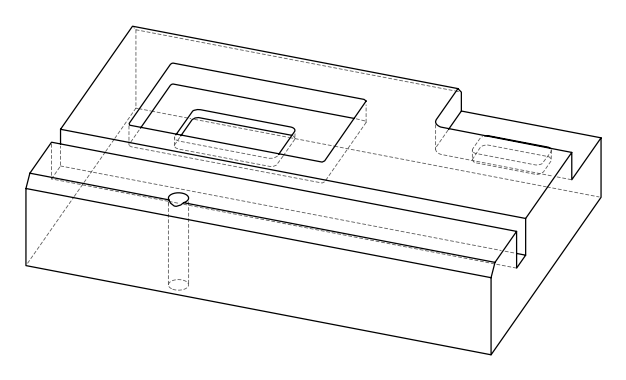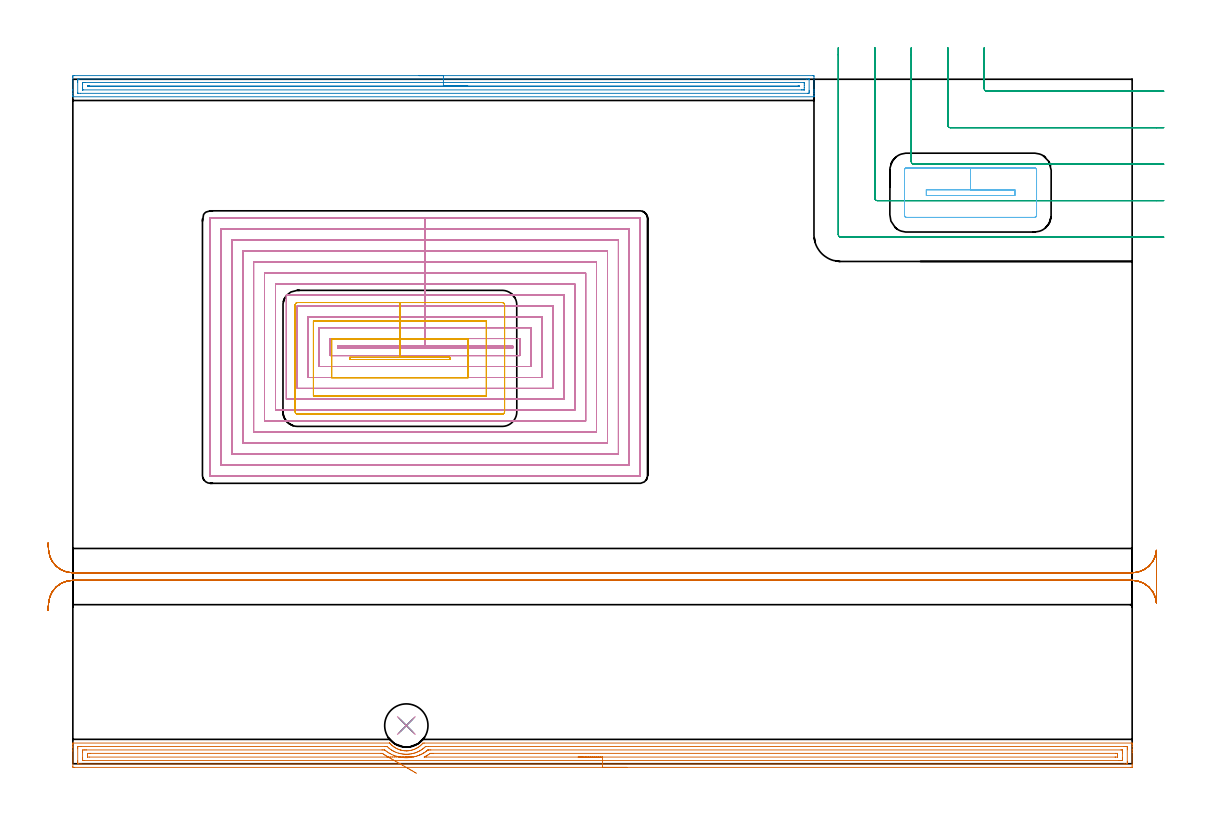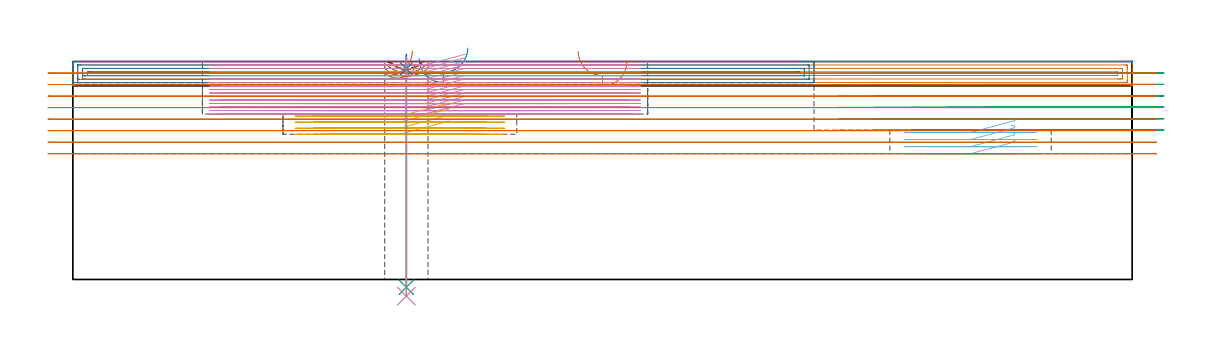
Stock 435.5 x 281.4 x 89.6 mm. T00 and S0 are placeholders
(PLAN: 10 operations, 8 tool changes, 198.3 min)
(1 AREA_MILL | FG_CHAMFER_SURFACE | UGT0205_001 | 14.21 min | 21774 mm3)
(2 AREA_MILL_1 | FG_CHAMFER_SURFACE_1 | UGT0205_001 | 9.91 min | 11730 mm3)
(3 MILL_CORNER_NOTCH_RECTANGULAR | CORNER_NOTCH_RECTANGULAR | UGT0201_094 | Follow Part, ap 5, ae 75% | 9.93 min | 275365 mm3)
(4 MILL_RECTANGULAR_POCKET | POCKET_RECTANGULAR_STRAIGHT | UGT0201_014 | Follow Part, ap 1.5, ae 75% | 139.57 min | 442581 mm3)
(5 MILL_RECTANGULAR_POCKET_1 | POCKET_RECTANGULAR_STRAIGHT_1 | NXT0201_013 | Follow Part, ap 2.5, ae 75% | 6.1 min | 44337 mm3)
(6 MILL_RECTANGULAR_POCKET_2 | POCKET_RECTANGULAR_STRAIGHT_2 | NXT0201_011 | Follow Part, ap 3, ae 75% | 2.26 min | 20433 mm3)
(7 MILL_RECTANGULAR_SLOT | SLOT_RECTANGULAR | UGT0201_094 | Follow Part, ap 5, ae 75% | 15.46 min | 381303 mm3)
(8 SPOT_DRILL | STEP1HOLE | NXT0321_9005460120000 | 0.05 min | 158 mm3)
(9 DRILL_THROUGH_HOLE_INTO_CENTER | STEP1HOLE | NXT0301_065 | 0.38 min | 6089 mm3)
(10 DRILL_TO_ENLARGE_THROUGH_HOLE | STEP1HOLE | UGT0301_248 | 0.4 min | 15931 mm3)
(TOOL UGT0205_001 | Chamfer Mill 20 x 3 x 45 deg. | D20 FL50 Z2)
(TOOL UGT0201_094 | End mill 20 mm | D20 FL38 Z4)
(TOOL UGT0201_014 | End mill 6 mm | D6 FL24 Z4)
(TOOL NXT0201_013 | ENDMILL 10mm | D10 FL30 Z4)
(TOOL NXT0201_011 | ENDMILL 12mm [2P460-1200-NA 1630] | D12 FL38 Z6)
(TOOL NXT0321_9005460120000 | NC Spot Drill, 142deg, 12mm, Carbide, Uncoated | D12 PA142 FL30 Z2)
(TOOL NXT0301_065 | Carbide Drill 9.4mm [860.1-0940-075A1-MM 2214] | D9.4 PA140 FL98 Z2)
(TOOL UGT0301_248 | Twist Drill 17.8 mm | D17.8 PA118 FL130 Z2)
(OP 1 AREA_MILL)
G17 G21 G94 G90
T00 M6
G54
G17 G0 G90 X227.75 Y-1.5 S1061 M3
G43 Z99.6 H0
Z89.6
G94 G1 X227.712 Z88.728 F250.
X227.598 Z87.863
X227.409 Z87.012
X227.147 Z86.18
X226.813 Z85.374
X226.41 Z84.6
X225.942 Z83.864
X225.41 Z83.172
X224.821 Z82.529
X224.178 Z81.94
X223.486 Z81.408
X222.75 Z80.94
X221.976 Z80.537
X221.17 Z80.203
X220.338 Z79.941
X219.486 Z79.752
X218.622 Z79.638
X217.75 Z79.6
X0.621
X0.282 Y-1.497 Z79.602
X0.01 Y-1.492 Z79.606
X0. Y-1.216 Z79.881
Y5.278 Z86.372
Y6.71 Z87.806
Y7.056 Z88.151
Y7.747 Z88.847
Y8.068 Z89.167
X0.007 Y8.458 Z89.55
X0.01 Y8.505 Z89.595
X0.17 Y8.5 Z89.6
X130.186
X130.221 Y8.502 Z89.598
X130.257 Y8.496 Z89.59
X130.314 Y8.445 Z89.543
X130.653 Y8.079 Z89.178
X131.089 Y7.64 Z88.74
X131.115 Y7.616 Z88.716
X131.555 Y7.252 Z88.35
X132.008 Y6.906 Z88.005
X132.165 Y6.798 Z87.897
X132.208 Y6.768 Z87.866
X132.551 Y6.557 Z87.654
X132.901 Y6.359 Z87.456
X133.364 Y6.131 Z87.231
X133.758 Y5.959 Z87.055
X133.794 Y5.942 Z87.039
X133.936 Y5.884 Z86.983
X134.204 Y5.795 Z86.888
X134.31 Y5.757 Z86.853
X134.635 Y5.656 Z86.756
X134.687 Y5.64 Z86.74
X135.098 Y5.54 Z86.632
X135.133 Y5.531 Z86.624
X135.275 Y5.5 Z86.598
X135.58 Y5.437 Z86.537
X136.026 Y5.371 Z86.471
X136.438 Y5.331 Z86.43
X136.474 Y5.328 Z86.426
X136.92 Y5.304 Z86.402
X137.173 Y5.305
X137.311 Y5.304 Z86.403
X137.327 Y5.305 Z86.404
X137.647 Y5.327 Z86.422
X137.814 Y5.337 Z86.433
X137.835 Y5.339 Z86.435
X138.225 Y5.383 Z86.475
X138.26 Y5.386 Z86.479
X138.523 Y5.426 Z86.524
X138.707 Y5.456 Z86.553
X139.119 Y5.543 Z86.638
X139.153 Y5.55 Z86.646
X139.612 Y5.671 Z86.77
X140.012 Y5.799 Z86.893
X140.046 Y5.809 Z86.904
X140.262 Y5.884 Z86.983
X140.459 Y5.972 Z87.068
X140.899 Y6.162 Z87.262
X140.939 Y6.18 Z87.279
X141.353 Y6.395 Z87.49
X141.389 Y6.413 Z87.509
X141.833 Y6.668 Z87.765
X141.992 Y6.769 Z87.865
X142.364 Y7.032 Z88.129
X142.726 Y7.309 Z88.407
X143.115 Y7.651 Z88.75
X143.619 Y8.146 Z89.245
X143.836 Y8.389 Z89.489
X143.841 Y8.394 Z89.494
X143.948 Y8.509 Z89.588
X144.474 Y8.5 Z89.6
X435.326
X435.49 Y8.497 Z89.588
X435.493 Y8.458 Z89.55
X435.5 Y8.068 Z89.167
Y7.747 Z88.847
Y7.056 Z88.151
Y5.821 Z86.918
Y5.278 Z86.372
Y4.66 Z85.756
Y-0.327 Z80.77
X435.496 Y-0.944 Z80.153
X435.492 Y-1.492 Z79.606
X435.432 Y-1.494 Z79.603
X434.879 Y-1.5 Z79.6
X217.75
Y-0.086 Z81.014
X3.332
X2.437 Y-0.084 Z81.016
X2.408 Y-0.083 Z81.017
X2.01 Y-0.056 Z81.044
X2.003 Y0.347 Z81.447
X2.001 Y0.833 Z81.933
X2. Y1.239 Z82.339
X2.001 Y6.167 Z87.267
X2.002 Y6.57 Z87.67
X2.01 Y7.056 Z88.156
X2.38 Y7.083 Z88.183
X2.408 Y7.084 Z88.184
X3.271 Y7.086 Z88.186
X128.367 Y7.085 Z88.185
X128.396 Y7.084 Z88.184
X129.212 Y7.056 Z88.156
X129.29 Y6.989 Z88.089
X129.927 Y6.422 Z87.522
X130.224 Y6.187 Z87.287
X130.251 Y6.167 Z87.267
X130.731 Y5.821 Z86.921
X131.077 Y5.594 Z86.694
X131.199 Y5.521 Z86.621
X131.624 Y5.278 Z86.378
X131.97 Y5.1 Z86.2
X132.323 Y4.927 Z86.027
X132.864 Y4.696 Z85.796
X132.993 Y4.645 Z85.745
X133.765 Y4.381 Z85.481
X134.282 Y4.248 Z85.348
X134.651 Y4.161 Z85.261
X134.938 Y4.103 Z85.203
X135.545 Y4.004 Z85.104
X135.981 Y3.955 Z85.055
X136.438 Y3.918 Z85.018
X136.934 Y3.896 Z84.996
X137.332
X137.802 Y3.921 Z85.021
X138.225 Y3.956 Z85.056
X138.618 Y3.998 Z85.098
X139.119 Y4.077 Z85.177
X139.381 Y4.128 Z85.228
X140.012 Y4.271 Z85.371
X140.107 Y4.294 Z85.394
X140.451 Y4.389 Z85.489
X140.844 Y4.512 Z85.612
X140.906 Y4.533 Z85.633
X141.22 Y4.65 Z85.75
X141.442 Y4.744 Z85.844
X141.799 Y4.899 Z85.999
X142.061 Y5.017 Z86.117
X142.58 Y5.278 Z86.378
X142.669 Y5.325 Z86.425
X142.693 Y5.339 Z86.439
X143.211 Y5.651 Z86.751
X143.586 Y5.902 Z87.002
X143.742 Y6.012 Z87.112
X143.949 Y6.167 Z87.267
X144.246 Y6.4 Z87.5
X144.48 Y6.6 Z87.7
X144.721 Y6.816 Z87.916
X144.986 Y7.056 Z88.156
X145.346 Y7.083 Z88.183
X145.374 Y7.084 Z88.184
X146.237 Y7.086 Z88.186
X432.168
X433.063 Y7.084 Z88.184
X433.092 Y7.083 Z88.183
X433.49 Y7.056 Z88.156
X433.497 Y6.653 Z87.753
X433.499 Y6.167 Z87.267
X433.5 Y5.761 Z86.861
X433.499 Y0.833 Z81.933
X433.498 Y0.43 Z81.53
X433.49 Y-0.056 Z81.044
X433.12 Y-0.083 Z81.017
X433.092 Y-0.084 Z81.016
X432.229 Y-0.086 Z81.014
X217.75
Y1.328 Z82.428
X4.59 Y1.329 Z82.429
X4.195 Y1.331 Z82.431
X4.063 Y1.333 Z82.433
X4.024 Y1.335 Z82.435
X4.01 Y1.4 Z82.5
X4.006 Y1.529 Z82.629
X4.002 Y1.722 Z82.822
X4. Y1.916 Z83.016
Y2.611 Z83.711
Y4.583 Z85.683
X4.001 Y5.278 Z86.378
X4.003 Y5.469 Z86.569
X4.01 Y5.658 Z86.758
X4.195 Y5.664 Z86.764
X4.695 Y5.669 Z86.769
X5.088 Y5.671 Z86.771
X5.586
X127.107
X127.503 Y5.67 Z86.77
X128.005 Y5.667 Z86.767
X128.194 Y5.664 Z86.764
X128.396 Y5.51 Z86.61
X128.701 Y5.278 Z86.378
X129.29 Y4.839 Z85.939
X129.998 Y4.389 Z85.489
X130.183 Y4.278 Z85.378
X130.442 Y4.132 Z85.232
X131.077 Y3.821 Z84.921
X131.787 Y3.5 Z84.6
X131.97 Y3.424 Z84.524
X132.095 Y3.376 Z84.476
X132.864 Y3.125 Z84.225
X133.394 Y2.973 Z84.073
X133.758 Y2.881 Z83.981
X134.116 Y2.799 Z83.899
X134.551 Y2.71 Z83.81
X134.651 Y2.693 Z83.793
X135.155 Y2.611 Z83.711
X135.545 Y2.566 Z83.666
X135.595 Y2.561 Z83.661
X136.438 Y2.499 Z83.599
X136.558 Y2.492 Z83.592
X136.954 Y2.481 Z83.581
X137.332 Y2.482 Z83.582
X137.459 Y2.485 Z83.585
X138.225 Y2.529 Z83.629
X138.302 Y2.535 Z83.635
X139.053 Y2.611 Z83.711
X139.11 Y2.62 Z83.72
X139.119 Y2.621 Z83.721
X139.867 Y2.756 Z83.856
X140.012 Y2.786 Z83.886
X140.596 Y2.92 Z84.02
X140.906 Y3.001 Z84.101
X141.296 Y3.112 Z84.212
X141.799 Y3.272 Z84.372
X141.968 Y3.333 Z84.433
X142.406 Y3.5 Z84.6
X142.607 Y3.585 Z84.685
X142.693 Y3.623 Z84.723
X143.22 Y3.865 Z84.965
X143.586 Y4.051 Z85.151
X143.809 Y4.168 Z85.268
X144.203 Y4.389 Z85.489
X144.377 Y4.491 Z85.591
X144.48 Y4.555 Z85.655
X144.914 Y4.846 Z85.946
X145.374 Y5.17 Z86.27
X145.436 Y5.216 Z86.316
X145.515 Y5.278 Z86.378
X145.933 Y5.61 Z86.71
X145.987 Y5.652 Z86.752
X146.023 Y5.665 Z86.765
X146.07 Y5.666 Z86.766
X146.267 Y5.669 Z86.769
X146.765 Y5.671 Z86.771
X147.161
X430.91
X431.305 Y5.669 Z86.769
X431.436 Y5.667 Z86.767
X431.476 Y5.665 Z86.765
X431.49 Y5.6 Z86.7
X431.494 Y5.471 Z86.571
X431.498 Y5.278 Z86.378
X431.5 Y5.084 Z86.184
Y4.389 Z85.489
Y2.417 Z83.517
X431.499 Y1.722 Z82.822
X431.497 Y1.531 Z82.631
X431.49 Y1.342 Z82.442
X431.305 Y1.335 Z82.435
X430.805 Y1.331 Z82.431
X430.412 Y1.329 Z82.429
X429.914 Y1.328 Z82.428
X217.75
Y2.743 Z83.843
X145.241
X144.521 Y2.748 Z83.848
X144.48 Y2.75 Z83.85
Y2.752 Z83.852
Y2.754 Z83.854
X144.967 Y3.015 Z84.115
X145.221 Y3.153 Z84.253
X145.374 Y3.238 Z84.338
X145.539 Y3.336 Z84.436
X145.81 Y3.5 Z84.6
X146.087 Y3.679 Z84.779
X146.267 Y3.8 Z84.9
X146.615 Y4.043 Z85.143
X146.818 Y4.185 Z85.285
X146.889 Y4.232 Z85.332
X146.926 Y4.25 Z85.35
X146.971 Y4.252 Z85.352
X147.161 Y4.256 Z85.356
X147.293 Y4.257 Z85.357
X148.054
X428.758
X429.415 Y4.252 Z85.352
X429.488 Y4.25 Z85.35
X429.492 Y4.153 Z85.253
X429.496 Y3.942 Z85.042
X429.5 Y3.518 Z84.618
Y3.5 Z84.6
X429.495 Y3.065 Z84.165
X429.49 Y2.847 Z83.947
X429.485 Y2.749 Z83.849
X429.381 Y2.747 Z83.847
X428.625 Y2.743 Z83.843
X428.492
X217.75
X216.878 Z83.881
X216.014 Z83.995
X215.162 Z84.183
X214.33 Z84.446
X213.524 Z84.78
X212.75 Z85.182
X212.014 Z85.651
X211.322 Z86.182
X210.679 Z86.772
X210.09 Z87.415
X209.558 Z88.107
X209.09 Z88.843
X208.687 Z89.616
X208.353 Z90.422
X208.091 Z91.254
X207.902 Z92.106
X207.788 Z92.971
X207.75 Z93.843
G0 Z99.6
X139.537 Y2.886
Z93.987
G1 X139.511 Z93.115
X139.41 Y2.884 Z92.249
X139.233 Y2.882 Z91.394
X138.982 Y2.878 Z90.559
X138.659 Y2.874 Z89.748
X138.267 Y2.869 Z88.969
X137.809 Y2.862 Z88.227
X137.287 Y2.855 Z87.527
X136.707 Y2.847 Z86.876
X136.072 Y2.838 Z86.278
X135.387 Y2.829 Z85.737
X134.658 Y2.819 Z85.258
X133.89 Y2.808 Z84.845
X133.089 Y2.797 Z84.5
X132.261 Y2.785 Z84.226
X131.412 Y2.774 Z84.026
X130.549 Y2.762 Z83.9
X129.678 Y2.75 Z83.85
X129.29 Y2.744 Z83.844
X129.157 Y2.743 Z83.843
X6.743
X6.085 Y2.748 Z83.848
X6.012 Y2.75 Z83.85
X6.008 Y2.847 Z83.947
X6.003 Y3.058 Z84.158
X6. Y3.482 Z84.582
Y3.5 Z84.6
X6.004 Y3.935 Z85.035
X6.01 Y4.153 Z85.253
X6.015 Y4.25 Z85.35
X6.119 Y4.253 Z85.353
X6.875 Y4.257 Z85.357
X7.008
X126.609
X126.743 Y4.256 Z85.356
X127.122 Y4.25 Z85.35
X127.311 Y4.24 Z85.34
X127.503 Y4.105 Z85.205
X127.859 Y3.852 Z84.952
X128.391 Y3.5 Z84.6
X128.406 Y3.49 Z84.59
X128.894 Y3.202 Z84.302
X129.29 Y2.973 Z84.073
X129.678 Y2.75 Z83.85
X130.368 Y2.352 Z83.495
X131.083 Y1.941 Z83.21
X131.817 Y1.518 Z82.999
X132.563 Y1.088 Z82.862
X133.318 Y0.654 Z82.801
X134.074 Y0.219 Z82.816
X134.826 Y-0.214 Z82.907
X135.568 Y-0.641 Z83.074
X136.295 Y-1.059 Z83.314
X137. Y-1.466 Z83.626
X137.68 Y-1.857 Z84.008
X138.328 Y-2.23 Z84.458
X138.94 Y-2.582 Z84.97
X139.511 Y-2.911 Z85.542
X140.036 Y-3.213 Z86.17
X140.512 Y-3.487 Z86.848
X140.935 Y-3.731 Z87.571
X141.302 Y-3.942 Z88.334
G0 Z99.6
M5
M2
(OP 2 AREA_MILL_1)
G17 G21 G94 G90
T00 M6
G54
G17 G0 G90 X142.35 Y282.9 S1061 M3
G43 Z99.6 H0
Z90.9
G94 G1 X142.388 Z90.028 F250.
X142.502 Z89.164
X142.691 Z88.312
X142.953 Z87.48
X143.287 Z86.674
X143.69 Z85.9
X144.159 Z85.164
X144.69 Z84.472
X145.279 Z83.829
X145.922 Z83.24
X146.614 Z82.708
X147.35 Z82.24
X148.124 Z81.837
X148.93 Z81.503
X149.762 Z81.241
X150.614 Z81.052
X151.478 Z80.938
X152.35 Z80.9
X304.092 Y282.899 Z80.901
X304.496 Y282.896 Z80.902
X304.69 Y282.892 Z80.905
X304.7 Y282.5 Z81.297
Y277.233 Z86.561
Y276.673 Z87.124
Y276.356 Z87.44
Y275.795 Z88.001
Y275.478 Z88.317
Y274.844 Z88.955
Y274.489 Z89.311
X304.698 Y274.342 Z89.45
X304.69 Y274.202 Z89.588
X304.539 Y274.2 Z89.6
X0.161
X0.01 Y274.202 Z89.588
X0.002 Y274.342 Z89.45
X0. Y274.489 Z89.31
Y274.844 Z88.956
Y275.478 Z88.317
Y276.673 Z87.124
Y277.233 Z86.561
Y282.22 Z81.577
X0.003 Y282.5 Z81.297
X0.01 Y282.892 Z80.905
X0.204 Y282.896 Z80.902
X0.608 Y282.9 Z80.9
X152.35
Y281.486 Z82.314
X301.553
X302.307 Y281.485 Z82.315
X302.448 Y281.484 Z82.316
X302.657 Y281.479 Z82.321
X302.691 Y281.469 Z82.331
X302.695 Y281.443 Z82.357
X302.697 Y281.414 Z82.386
X302.7 Y281.236 Z82.564
Y276.847 Z86.953
X302.697 Y276.356 Z87.444
X302.692 Y275.977 Z87.823
X302.675 Y275.621 Z88.179
X302.307 Y275.616 Z88.184
X302.168 Y275.615 Z88.185
X3.147 Y275.614 Z88.186
X2.393 Y275.615 Z88.185
X2.252 Y275.616 Z88.184
X2.043 Y275.621 Z88.179
X2.009 Y275.631 Z88.169
X2.005 Y275.657 Z88.143
X2.003 Y275.686 Z88.114
X2. Y275.864 Z87.936
Y280.253 Z83.547
X2.003 Y280.744 Z83.056
X2.008 Y281.123 Z82.677
X2.026 Y281.479 Z82.321
X2.393 Y281.484 Z82.316
X2.532 Y281.485 Z82.315
X152.35 Y281.486 Z82.314
Y280.072 Z83.728
X300.522 Y280.071 Z83.729
X300.592
X300.647 Y280.068 Z83.732
X300.681 Y280.065 Z83.735
X300.69 Y280.061 Z83.739
X300.692 Y280.041 Z83.759
X300.698 Y279.867 Z83.933
X300.7 Y279.692 Z84.108
Y278.989 Z84.811
Y277.936 Z85.864
X300.698 Y277.233 Z86.567
X300.695 Y277.063 Z86.737
X300.69 Y277.039 Z86.761
X300.676 Y277.035 Z86.765
X300.626 Y277.032 Z86.768
X300.522 Y277.03 Z86.77
X299.838 Y277.028 Z86.772
X299.629
X4.178 Y277.029 Z86.771
X4.109
X4.053 Y277.032 Z86.768
X4.019 Y277.035 Z86.765
X4.01 Y277.039 Z86.761
X4.008 Y277.059 Z86.741
X4.002 Y277.233 Z86.567
X4. Y277.408 Z86.392
Y278.111 Z85.689
Y279.164 Z84.636
X4.002 Y279.867 Z83.933
X4.005 Y280.037 Z83.763
X4.009 Y280.061 Z83.739
X4.024 Y280.065 Z83.735
X4.074 Y280.068 Z83.732
X4.178 Y280.07 Z83.73
X4.862 Y280.072 Z83.728
X5.071
X152.35
Y278.657 Z85.143
X298.182
X298.4 Y278.656 Z85.144
X298.509 Y278.653 Z85.147
X298.69 Y278.644 Z85.156
X298.692 Y278.55 Z85.25
X298.69 Y278.456 Z85.344
X298.509 Y278.447 Z85.353
X298.399 Y278.444 Z85.356
X298.063 Y278.443 Z85.357
X297.844
X6.518
X6.3 Y278.444 Z85.356
X6.191 Y278.447 Z85.353
X6.01 Y278.456 Z85.344
X6.008 Y278.55 Z85.25
X6.01 Y278.644 Z85.156
X6.191 Y278.653 Z85.147
X6.302 Y278.656 Z85.144
X6.637 Y278.657 Z85.143
X6.856
X152.35
X153.222 Z85.181
X154.087 Z85.295
X154.938 Z85.483
X155.77 Z85.746
X156.576 Z86.08
X157.35 Z86.482
X158.086 Z86.951
X158.778 Z87.482
X159.421 Z88.072
X160.01 Z88.715
X160.542 Z89.407
X161.01 Z90.143
X161.413 Z90.916
X161.747 Z91.722
X162.009 Z92.554
X162.198 Z93.406
X162.312 Z94.271
X162.35 Z95.143
G0 Z99.6
M5
M2
(OP 3 MILL_CORNER_NOTCH_RECTANGULAR)
G17 G21 G94 G90
T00 M6
G54
G17 G0 G90 X374.7 Y294.4 S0 M3
G43 Z99.6 H0
Z84.9
G94 G1 Y291.4 F250.
Y277.494 F500.
G3 X375.694 Y276.5 R1.
G1 X445.5
X448.5 F250.
G0 Z99.6
X359.7 Y294.4
Z84.9
G1 Y291.4
Y262.494 F500.
G3 X360.694 Y261.5 R1.
G1 X445.5
X448.5 F250.
G0 Z99.6
X344.7 Y294.4
Z84.9
G1 Y291.4
Y247.495 F500.
G3 X345.695 Y246.5 R1.
G1 X445.5
X448.5 F250.
G0 Z99.6
X329.7 Y294.4
Z84.9
G1 Y291.4
Y232.495 F500.
G3 X330.695 Y231.5 R1.
G1 X445.5
X448.5 F250.
G0 Z99.6
X314.7 Y294.4
Z84.9
G1 Y291.4
Y217.495 F500.
G3 X315.695 Y216.5 R1.
G1 X445.5
X448.5 F250.
G0 Z99.6
X374.7 Y294.4
Z80.2
G1 Y291.4
Y277.494 F500.
G3 X375.694 Y276.5 R1.
G1 X445.5
X448.5 F250.
G0 Z99.6
X359.7 Y294.4
Z80.2
G1 Y291.4
Y262.494 F500.
G3 X360.694 Y261.5 R1.
G1 X445.5
X448.5 F250.
G0 Z99.6
X344.7 Y294.4
Z80.2
G1 Y291.4
Y247.495 F500.
G3 X345.695 Y246.5 R1.
G1 X445.5
X448.5 F250.
G0 Z99.6
X329.7 Y294.4
Z80.2
G1 Y291.4
Y232.495 F500.
G3 X330.695 Y231.5 R1.
G1 X445.5
X448.5 F250.
G0 Z99.6
X314.7 Y294.4
Z80.2
G1 Y291.4
Y217.495 F500.
G3 X315.695 Y216.5 R1.
G1 X445.5
X448.5 F250.
G0 Z99.6
X374.7 Y294.4
Z75.5
G1 Y291.4
Y277.494 F500.
G3 X375.694 Y276.5 R1.
G1 X445.5
X448.5 F250.
G0 Z99.6
X359.7 Y294.4
Z75.5
G1 Y291.4
Y262.494 F500.
G3 X360.694 Y261.5 R1.
G1 X445.5
X448.5 F250.
G0 Z99.6
X344.7 Y294.4
Z75.5
G1 Y291.4
Y247.495 F500.
G3 X345.695 Y246.5 R1.
G1 X445.5
X448.5 F250.
G0 Z99.6
X329.7 Y294.4
Z75.5
G1 Y291.4
Y232.495 F500.
G3 X330.695 Y231.5 R1.
G1 X445.5
X448.5 F250.
G0 Z99.6
X314.7 Y294.4
Z75.5
G1 Y291.4
Y217.495 F500.
G3 X315.695 Y216.5 R1.
G1 X445.5
X448.5 F250.
G0 Z99.6
X374.7 Y294.4
Z70.8
G1 Y291.4
Y277.494 F500.
G3 X375.694 Y276.5 R1.
G1 X445.5
X448.5 F250.
G0 Z99.6
X359.7 Y294.4
Z70.8
G1 Y291.4
Y262.494 F500.
G3 X360.694 Y261.5 R1.
G1 X445.5
X448.5 F250.
G0 Z99.6
X344.7 Y294.4
Z70.8
G1 Y291.4
Y247.495 F500.
G3 X345.695 Y246.5 R1.
G1 X445.5
X448.5 F250.
G0 Z99.6
X329.7 Y294.4
Z70.8
G1 Y291.4
Y232.495 F500.
G3 X330.695 Y231.5 R1.
G1 X445.5
X448.5 F250.
G0 Z99.6
X314.7 Y294.4
Z70.8
G1 Y291.4
Y217.495 F500.
G3 X315.695 Y216.5 R1.
G1 X445.5
X448.5 F250.
G0 Z99.6
X374.7 Y294.4
Z66.1
G1 Y291.4
Y277.494 F500.
G3 X375.694 Y276.5 R1.
G1 X445.5
X448.5 F250.
G0 Z99.6
X359.7 Y294.4
Z66.1
G1 Y291.4
Y262.494 F500.
G3 X360.694 Y261.5 R1.
G1 X445.5
X448.5 F250.
G0 Z99.6
X344.7 Y294.4
Z66.1
G1 Y291.4
Y247.495 F500.
G3 X345.695 Y246.5 R1.
G1 X445.5
X448.5 F250.
G0 Z99.6
X329.7 Y294.4
Z66.1
G1 Y291.4
Y232.495 F500.
G3 X330.695 Y231.5 R1.
G1 X445.5
X448.5 F250.
G0 Z99.6
X314.7 Y294.4
Z66.1
G1 Y291.4
Y217.495 F500.
G3 X315.695 Y216.5 R1.
G1 X445.5
X448.5 F250.
G0 Z99.6
X374.7 Y294.4
Z61.4
G1 Y291.4
Y277.494 F500.
G3 X375.694 Y276.5 R1.
G1 X445.5
X448.5 F250.
G0 Z99.6
X359.7 Y294.4
Z61.4
G1 Y291.4
Y262.494 F500.
G3 X360.694 Y261.5 R1.
G1 X445.5
X448.5 F250.
G0 Z99.6
X344.7 Y294.4
Z61.4
G1 Y291.4
Y247.495 F500.
G3 X345.695 Y246.5 R1.
G1 X445.5
X448.5 F250.
G0 Z99.6
X329.7 Y294.4
Z61.4
G1 Y291.4
Y232.495 F500.
G3 X330.695 Y231.5 R1.
G1 X445.5
X448.5 F250.
G0 Z99.6
X314.7 Y294.4
Z61.4
G1 Y291.4
Y217.495 F500.
G3 X315.695 Y216.5 R1.
G1 X445.5
X448.5 F250.
G0 Z99.6
M5
M2
(OP 4 MILL_RECTANGULAR_POCKET)
G17 G21 G94 G90
T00 M6
G54
G17 G0 G90 X161.37 Y171.8 S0 M3
G43 Z99.6 H0
Z92.6
G94 G1 X144.8 Z88.16 F250.
X108.8 F500.
Y170.8
X180.8
Y171.8
X144.8
Y174.8
X105.8
Y167.8
X183.8
Y174.8
X144.8
Y179.3
X101.3
Y163.3
X188.3
Y179.3
X144.8
Y183.8
X96.8
Y158.8
X192.8
Y183.8
X144.8
Y188.3
X92.3
Y154.3
X197.3
Y188.3
X144.8
Y192.8
X87.8
Y149.8
X201.8
Y192.8
X144.8
Y197.3
X83.3
Y145.3
X206.3
Y197.3
X144.8
Y201.8
X78.8
Y140.8
X210.8
Y201.8
X144.8
Y206.3
X74.3
Y136.3
X215.3
Y206.3
X144.8
Y210.8
X69.8
Y131.8
X219.8
Y210.8
X144.8
Y215.3
X65.3
Y127.3
X224.3
Y215.3
X144.8
Y219.8
X60.8
Y122.8
X228.8
Y219.8
X144.8
Y224.3
X56.5
G3 X56.3 Y224.1 R0.2
G1 Y118.5
G3 X56.5 Y118.3 R0.2
G1 X233.1
G3 X233.3 Y118.5 R0.2
G1 Y224.1
G3 X233.1 Y224.3 R0.2
G1 X144.8
X143.8
G0 X161.37 Y171.8 Z91.16
G1 X144.8 Z86.72 F250.
X108.8 F500.
Y170.8
X180.8
Y171.8
X144.8
Y174.8
X105.8
Y167.8
X183.8
Y174.8
X144.8
Y179.3
X101.3
Y163.3
X188.3
Y179.3
X144.8
Y183.8
X96.8
Y158.8
X192.8
Y183.8
X144.8
Y188.3
X92.3
Y154.3
X197.3
Y188.3
X144.8
Y192.8
X87.8
Y149.8
X201.8
Y192.8
X144.8
Y197.3
X83.3
Y145.3
X206.3
Y197.3
X144.8
Y201.8
X78.8
Y140.8
X210.8
Y201.8
X144.8
Y206.3
X74.3
Y136.3
X215.3
Y206.3
X144.8
Y210.8
X69.8
Y131.8
X219.8
Y210.8
X144.8
Y215.3
X65.3
Y127.3
X224.3
Y215.3
X144.8
Y219.8
X60.8
Y122.8
X228.8
Y219.8
X144.8
Y224.3
X56.5
G3 X56.3 Y224.1 R0.2
G1 Y118.5
G3 X56.5 Y118.3 R0.2
G1 X233.1
G3 X233.3 Y118.5 R0.2
G1 Y224.1
G3 X233.1 Y224.3 R0.2
G1 X144.8
X143.8
G0 X161.37 Y171.8 Z89.72
G1 X144.8 Z85.28 F250.
X108.8 F500.
Y170.8
X180.8
Y171.8
X144.8
Y174.8
X105.8
Y167.8
X183.8
Y174.8
X144.8
Y179.3
X101.3
Y163.3
X188.3
Y179.3
X144.8
Y183.8
X96.8
Y158.8
X192.8
Y183.8
X144.8
Y188.3
X92.3
Y154.3
X197.3
Y188.3
X144.8
Y192.8
X87.8
Y149.8
X201.8
Y192.8
X144.8
Y197.3
X83.3
Y145.3
X206.3
Y197.3
X144.8
Y201.8
X78.8
Y140.8
X210.8
Y201.8
X144.8
Y206.3
X74.3
Y136.3
X215.3
Y206.3
X144.8
Y210.8
X69.8
Y131.8
X219.8
Y210.8
X144.8
Y215.3
X65.3
Y127.3
X224.3
Y215.3
X144.8
Y219.8
X60.8
Y122.8
X228.8
Y219.8
X144.8
Y224.3
X56.5
G3 X56.3 Y224.1 R0.2
G1 Y118.5
G3 X56.5 Y118.3 R0.2
G1 X233.1
G3 X233.3 Y118.5 R0.2
G1 Y224.1
G3 X233.1 Y224.3 R0.2
G1 X144.8
X143.8
G0 X161.37 Y171.8 Z88.28
G1 X144.8 Z83.84 F250.
X108.8 F500.
Y170.8
X180.8
Y171.8
X144.8
Y174.8
X105.8
Y167.8
X183.8
Y174.8
X144.8
Y179.3
X101.3
Y163.3
X188.3
Y179.3
X144.8
Y183.8
X96.8
Y158.8
X192.8
Y183.8
X144.8
Y188.3
X92.3
Y154.3
X197.3
Y188.3
X144.8
Y192.8
X87.8
Y149.8
X201.8
Y192.8
X144.8
Y197.3
X83.3
Y145.3
X206.3
Y197.3
X144.8
Y201.8
X78.8
Y140.8
X210.8
Y201.8
X144.8
Y206.3
X74.3
Y136.3
X215.3
Y206.3
X144.8
Y210.8
X69.8
Y131.8
X219.8
Y210.8
X144.8
Y215.3
X65.3
Y127.3
X224.3
Y215.3
X144.8
Y219.8
X60.8
Y122.8
X228.8
Y219.8
X144.8
Y224.3
X56.5
G3 X56.3 Y224.1 R0.2
G1 Y118.5
G3 X56.5 Y118.3 R0.2
G1 X233.1
G3 X233.3 Y118.5 R0.2
G1 Y224.1
G3 X233.1 Y224.3 R0.2
G1 X144.8
X143.8
G0 X161.37 Y171.8 Z86.84
G1 X144.8 Z82.4 F250.
X108.8 F500.
Y170.8
X180.8
Y171.8
X144.8
Y174.8
X105.8
Y167.8
X183.8
Y174.8
X144.8
Y179.3
X101.3
Y163.3
X188.3
Y179.3
X144.8
Y183.8
X96.8
Y158.8
X192.8
Y183.8
X144.8
Y188.3
X92.3
Y154.3
X197.3
Y188.3
X144.8
Y192.8
X87.8
Y149.8
X201.8
Y192.8
X144.8
Y197.3
X83.3
Y145.3
X206.3
Y197.3
X144.8
Y201.8
X78.8
Y140.8
X210.8
Y201.8
X144.8
Y206.3
X74.3
Y136.3
X215.3
Y206.3
X144.8
Y210.8
X69.8
Y131.8
X219.8
Y210.8
X144.8
Y215.3
X65.3
Y127.3
X224.3
Y215.3
X144.8
Y219.8
X60.8
Y122.8
X228.8
Y219.8
X144.8
Y224.3
X56.5
G3 X56.3 Y224.1 R0.2
G1 Y118.5
G3 X56.5 Y118.3 R0.2
G1 X233.1
G3 X233.3 Y118.5 R0.2
G1 Y224.1
G3 X233.1 Y224.3 R0.2
G1 X144.8
X143.8
G0 X161.37 Y171.8 Z85.4
G1 X144.8 Z80.96 F250.
X108.8 F500.
Y170.8
X180.8
Y171.8
X144.8
Y174.8
X105.8
Y167.8
X183.8
Y174.8
X144.8
Y179.3
X101.3
Y163.3
X188.3
Y179.3
X144.8
Y183.8
X96.8
Y158.8
X192.8
Y183.8
X144.8
Y188.3
X92.3
Y154.3
X197.3
Y188.3
X144.8
Y192.8
X87.8
Y149.8
X201.8
Y192.8
X144.8
Y197.3
X83.3
Y145.3
X206.3
Y197.3
X144.8
Y201.8
X78.8
Y140.8
X210.8
Y201.8
X144.8
Y206.3
X74.3
Y136.3
X215.3
Y206.3
X144.8
Y210.8
X69.8
Y131.8
X219.8
Y210.8
X144.8
Y215.3
X65.3
Y127.3
X224.3
Y215.3
X144.8
Y219.8
X60.8
Y122.8
X228.8
Y219.8
X144.8
Y224.3
X56.5
G3 X56.3 Y224.1 R0.2
G1 Y118.5
G3 X56.5 Y118.3 R0.2
G1 X233.1
G3 X233.3 Y118.5 R0.2
G1 Y224.1
G3 X233.1 Y224.3 R0.2
G1 X144.8
X143.8
G0 X161.37 Y171.8 Z83.96
G1 X144.8 Z79.52 F250.
X108.8 F500.
Y170.8
X180.8
Y171.8
X144.8
Y174.8
X105.8
Y167.8
X183.8
Y174.8
X144.8
Y179.3
X101.3
Y163.3
X188.3
Y179.3
X144.8
Y183.8
X96.8
Y158.8
X192.8
Y183.8
X144.8
Y188.3
X92.3
Y154.3
X197.3
Y188.3
X144.8
Y192.8
X87.8
Y149.8
X201.8
Y192.8
X144.8
Y197.3
X83.3
Y145.3
X206.3
Y197.3
X144.8
Y201.8
X78.8
Y140.8
X210.8
Y201.8
X144.8
Y206.3
X74.3
Y136.3
X215.3
Y206.3
X144.8
Y210.8
X69.8
Y131.8
X219.8
Y210.8
X144.8
Y215.3
X65.3
Y127.3
X224.3
Y215.3
X144.8
Y219.8
X60.8
Y122.8
X228.8
Y219.8
X144.8
Y224.3
X56.5
G3 X56.3 Y224.1 R0.2
G1 Y118.5
G3 X56.5 Y118.3 R0.2
G1 X233.1
G3 X233.3 Y118.5 R0.2
G1 Y224.1
G3 X233.1 Y224.3 R0.2
G1 X144.8
X143.8
G0 X161.37 Y171.8 Z82.52
G1 X144.8 Z78.08 F250.
X108.8 F500.
Y170.8
X180.8
Y171.8
X144.8
Y174.8
X105.8
Y167.8
X183.8
Y174.8
X144.8
Y179.3
X101.3
Y163.3
X188.3
Y179.3
X144.8
Y183.8
X96.8
Y158.8
X192.8
Y183.8
X144.8
Y188.3
X92.3
Y154.3
X197.3
Y188.3
X144.8
Y192.8
X87.8
Y149.8
X201.8
Y192.8
X144.8
Y197.3
X83.3
Y145.3
X206.3
Y197.3
X144.8
Y201.8
X78.8
Y140.8
X210.8
Y201.8
X144.8
Y206.3
X74.3
Y136.3
X215.3
Y206.3
X144.8
Y210.8
X69.8
Y131.8
X219.8
Y210.8
X144.8
Y215.3
X65.3
Y127.3
X224.3
Y215.3
X144.8
Y219.8
X60.8
Y122.8
X228.8
Y219.8
X144.8
Y224.3
X56.5
G3 X56.3 Y224.1 R0.2
G1 Y118.5
G3 X56.5 Y118.3 R0.2
G1 X233.1
G3 X233.3 Y118.5 R0.2
G1 Y224.1
G3 X233.1 Y224.3 R0.2
G1 X144.8
X143.8
G0 X161.37 Y171.8 Z81.08
G1 X144.8 Z76.64 F250.
X108.8 F500.
Y170.8
X180.8
Y171.8
X144.8
Y174.8
X105.8
Y167.8
X183.8
Y174.8
X144.8
Y179.3
X101.3
Y163.3
X188.3
Y179.3
X144.8
Y183.8
X96.8
Y158.8
X192.8
Y183.8
X144.8
Y188.3
X92.3
Y154.3
X197.3
Y188.3
X144.8
Y192.8
X87.8
Y149.8
X201.8
Y192.8
X144.8
Y197.3
X83.3
Y145.3
X206.3
Y197.3
X144.8
Y201.8
X78.8
Y140.8
X210.8
Y201.8
X144.8
Y206.3
X74.3
Y136.3
X215.3
Y206.3
X144.8
Y210.8
X69.8
Y131.8
X219.8
Y210.8
X144.8
Y215.3
X65.3
Y127.3
X224.3
Y215.3
X144.8
Y219.8
X60.8
Y122.8
X228.8
Y219.8
X144.8
Y224.3
X56.5
G3 X56.3 Y224.1 R0.2
G1 Y118.5
G3 X56.5 Y118.3 R0.2
G1 X233.1
G3 X233.3 Y118.5 R0.2
G1 Y224.1
G3 X233.1 Y224.3 R0.2
G1 X144.8
X143.8
G0 X161.37 Y171.8 Z79.64
G1 X144.8 Z75.2 F250.
X108.8 F500.
Y170.8
X180.8
Y171.8
X144.8
Y174.8
X105.8
Y167.8
X183.8
Y174.8
X144.8
Y179.3
X101.3
Y163.3
X188.3
Y179.3
X144.8
Y183.8
X96.8
Y158.8
X192.8
Y183.8
X144.8
Y188.3
X92.3
Y154.3
X197.3
Y188.3
X144.8
Y192.8
X87.8
Y149.8
X201.8
Y192.8
X144.8
Y197.3
X83.3
Y145.3
X206.3
Y197.3
X144.8
Y201.8
X78.8
Y140.8
X210.8
Y201.8
X144.8
Y206.3
X74.3
Y136.3
X215.3
Y206.3
X144.8
Y210.8
X69.8
Y131.8
X219.8
Y210.8
X144.8
Y215.3
X65.3
Y127.3
X224.3
Y215.3
X144.8
Y219.8
X60.8
Y122.8
X228.8
Y219.8
X144.8
Y224.3
X56.5
G3 X56.3 Y224.1 R0.2
G1 Y118.5
G3 X56.5 Y118.3 R0.2
G1 X233.1
G3 X233.3 Y118.5 R0.2
G1 Y224.1
G3 X233.1 Y224.3 R0.2
G1 X144.8
X143.8
G0 X161.37 Y171.8 Z78.2
G1 X144.8 Z73.76 F250.
X108.8 F500.
Y170.8
X180.8
Y171.8
X144.8
Y174.8
X105.8
Y167.8
X183.8
Y174.8
X144.8
Y179.3
X101.3
Y163.3
X188.3
Y179.3
X144.8
Y183.8
X96.8
Y158.8
X192.8
Y183.8
X144.8
Y188.3
X92.3
Y154.3
X197.3
Y188.3
X144.8
Y192.8
X87.8
Y149.8
X201.8
Y192.8
X144.8
Y197.3
X83.3
Y145.3
X206.3
Y197.3
X144.8
Y201.8
X78.8
Y140.8
X210.8
Y201.8
X144.8
Y206.3
X74.3
Y136.3
X215.3
Y206.3
X144.8
Y210.8
X69.8
Y131.8
X219.8
Y210.8
X144.8
Y215.3
X65.3
Y127.3
X224.3
Y215.3
X144.8
Y219.8
X60.8
Y122.8
X228.8
Y219.8
X144.8
Y224.3
X56.5
G3 X56.3 Y224.1 R0.2
G1 Y118.5
G3 X56.5 Y118.3 R0.2
G1 X233.1
G3 X233.3 Y118.5 R0.2
G1 Y224.1
G3 X233.1 Y224.3 R0.2
G1 X144.8
X143.8
G0 X161.37 Y171.8 Z76.76
G1 X144.8 Z72.32 F250.
X108.8 F500.
Y170.8
X180.8
Y171.8
X144.8
Y174.8
X105.8
Y167.8
X183.8
Y174.8
X144.8
Y179.3
X101.3
Y163.3
X188.3
Y179.3
X144.8
Y183.8
X96.8
Y158.8
X192.8
Y183.8
X144.8
Y188.3
X92.3
Y154.3
X197.3
Y188.3
X144.8
Y192.8
X87.8
Y149.8
X201.8
Y192.8
X144.8
Y197.3
X83.3
Y145.3
X206.3
Y197.3
X144.8
Y201.8
X78.8
Y140.8
X210.8
Y201.8
X144.8
Y206.3
X74.3
Y136.3
X215.3
Y206.3
X144.8
Y210.8
X69.8
Y131.8
X219.8
Y210.8
X144.8
Y215.3
X65.3
Y127.3
X224.3
Y215.3
X144.8
Y219.8
X60.8
Y122.8
X228.8
Y219.8
X144.8
Y224.3
X56.5
G3 X56.3 Y224.1 R0.2
G1 Y118.5
G3 X56.5 Y118.3 R0.2
G1 X233.1
G3 X233.3 Y118.5 R0.2
G1 Y224.1
G3 X233.1 Y224.3 R0.2
G1 X144.8
X143.8
G0 X161.37 Y171.8 Z75.32
G1 X144.8 Z70.88 F250.
X108.8 F500.
Y170.8
X180.8
Y171.8
X144.8
Y174.8
X105.8
Y167.8
X183.8
Y174.8
X144.8
Y179.3
X101.3
Y163.3
X188.3
Y179.3
X144.8
Y183.8
X96.8
Y158.8
X192.8
Y183.8
X144.8
Y188.3
X92.3
Y154.3
X197.3
Y188.3
X144.8
Y192.8
X87.8
Y149.8
X201.8
Y192.8
X144.8
Y197.3
X83.3
Y145.3
X206.3
Y197.3
X144.8
Y201.8
X78.8
Y140.8
X210.8
Y201.8
X144.8
Y206.3
X74.3
Y136.3
X215.3
Y206.3
X144.8
Y210.8
X69.8
Y131.8
X219.8
Y210.8
X144.8
Y215.3
X65.3
Y127.3
X224.3
Y215.3
X144.8
Y219.8
X60.8
Y122.8
X228.8
Y219.8
X144.8
Y224.3
X56.5
G3 X56.3 Y224.1 R0.2
G1 Y118.5
G3 X56.5 Y118.3 R0.2
G1 X233.1
G3 X233.3 Y118.5 R0.2
G1 Y224.1
G3 X233.1 Y224.3 R0.2
G1 X144.8
X143.8
G0 X161.37 Y171.8 Z73.88
G1 X144.8 Z69.44 F250.
X108.8 F500.
Y170.8
X180.8
Y171.8
X144.8
Y174.8
X105.8
Y167.8
X183.8
Y174.8
X144.8
Y179.3
X101.3
Y163.3
X188.3
Y179.3
X144.8
Y183.8
X96.8
Y158.8
X192.8
Y183.8
X144.8
Y188.3
X92.3
Y154.3
X197.3
Y188.3
X144.8
Y192.8
X87.8
Y149.8
X201.8
Y192.8
X144.8
Y197.3
X83.3
Y145.3
X206.3
Y197.3
X144.8
Y201.8
X78.8
Y140.8
X210.8
Y201.8
X144.8
Y206.3
X74.3
Y136.3
X215.3
Y206.3
X144.8
Y210.8
X69.8
Y131.8
X219.8
Y210.8
X144.8
Y215.3
X65.3
Y127.3
X224.3
Y215.3
X144.8
Y219.8
X60.8
Y122.8
X228.8
Y219.8
X144.8
Y224.3
X56.5
G3 X56.3 Y224.1 R0.2
G1 Y118.5
G3 X56.5 Y118.3 R0.2
G1 X233.1
G3 X233.3 Y118.5 R0.2
G1 Y224.1
G3 X233.1 Y224.3 R0.2
G1 X144.8
X143.8
G0 X161.37 Y171.8 Z72.44
G1 X144.8 Z68. F250.
X108.8 F500.
Y170.8
X180.8
Y171.8
X144.8
Y174.8
X105.8
Y167.8
X183.8
Y174.8
X144.8
Y179.3
X101.3
Y163.3
X188.3
Y179.3
X144.8
Y183.8
X96.8
Y158.8
X192.8
Y183.8
X144.8
Y188.3
X92.3
Y154.3
X197.3
Y188.3
X144.8
Y192.8
X87.8
Y149.8
X201.8
Y192.8
X144.8
Y197.3
X83.3
Y145.3
X206.3
Y197.3
X144.8
Y201.8
X78.8
Y140.8
X210.8
Y201.8
X144.8
Y206.3
X74.3
Y136.3
X215.3
Y206.3
X144.8
Y210.8
X69.8
Y131.8
X219.8
Y210.8
X144.8
Y215.3
X65.3
Y127.3
X224.3
Y215.3
X144.8
Y219.8
X60.8
Y122.8
X228.8
Y219.8
X144.8
Y224.3
X56.5
G3 X56.3 Y224.1 R0.2
G1 Y118.5
G3 X56.5 Y118.3 R0.2
G1 X233.1
G3 X233.3 Y118.5 R0.2
G1 Y224.1
G3 X233.1 Y224.3 R0.2
G1 X144.8
X143.8
G0 Z99.6
M5
M2
(OP 5 MILL_RECTANGULAR_POCKET_1)
G17 G21 G94 G90
T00 M6
G54
G17 G0 G90 X154.945 Y167.1 S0 M3
G43 Z99.6 H0
Z72.667
G94 G1 X134.45 Z67.175 F250.
X113.9 F500.
Y166.2
X155.
Y167.1
X134.45
Y174.6
X106.4
Y158.7
X162.5
Y174.6
X134.45
Y182.1
X98.9
Y151.2
X170.
Y182.1
X134.45
Y189.6
X92.4
G3 X91.4 Y188.6 R1.
G1 Y144.7
G3 X92.4 Y143.7 R1.
G1 X176.5
G3 X177.5 Y144.7 R1.
G1 Y188.6
G3 X176.5 Y189.6 R1.
G1 X134.45
X133.45
G0 X154.945 Y167.1 Z70.175
G1 X134.45 Z64.683 F250.
X113.9 F500.
Y166.2
X155.
Y167.1
X134.45
Y174.6
X106.4
Y158.7
X162.5
Y174.6
X134.45
Y182.1
X98.9
Y151.2
X170.
Y182.1
X134.45
Y189.6
X92.4
G3 X91.4 Y188.6 R1.
G1 Y144.7
G3 X92.4 Y143.7 R1.
G1 X176.5
G3 X177.5 Y144.7 R1.
G1 Y188.6
G3 X176.5 Y189.6 R1.
G1 X134.45
X133.45
G0 X154.945 Y167.1 Z67.683
G1 X134.45 Z62.192 F250.
X113.9 F500.
Y166.2
X155.
Y167.1
X134.45
Y174.6
X106.4
Y158.7
X162.5
Y174.6
X134.45
Y182.1
X98.9
Y151.2
X170.
Y182.1
X134.45
Y189.6
X92.4
G3 X91.4 Y188.6 R1.
G1 Y144.7
G3 X92.4 Y143.7 R1.
G1 X176.5
G3 X177.5 Y144.7 R1.
G1 Y188.6
G3 X176.5 Y189.6 R1.
G1 X134.45
X133.45
G0 X154.945 Y167.1 Z65.192
G1 X134.45 Z59.7 F250.
X113.9 F500.
Y166.2
X155.
Y167.1
X134.45
Y174.6
X106.4
Y158.7
X162.5
Y174.6
X134.45
Y182.1
X98.9
Y151.2
X170.
Y182.1
X134.45
Y189.6
X92.4
G3 X91.4 Y188.6 R1.
G1 Y144.7
G3 X92.4 Y143.7 R1.
G1 X176.5
G3 X177.5 Y144.7 R1.
G1 Y188.6
G3 X176.5 Y189.6 R1.
G1 X134.45
X133.45
G0 Z99.6
M5
M2
(OP 6 MILL_RECTANGULAR_POCKET_2)
G17 G21 G94 G90
T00 M6
G54
G17 G0 G90 X385.674 Y233.6 S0 M3
G43 Z99.6 H1
Z66.362
G94 G1 X387.2 Z65.952 F250.
Y236. Z65.309
X369.05 Z60.446
X350.9 F500.
Y233.6
X387.2
Y236.
X369.05
Y245.
X342.8
G3 X341.9 Y244.1 R0.9
G1 Y225.5
G3 X342.8 Y224.6 R0.9
G1 X395.3
G3 X396.2 Y225.5 R0.9
G1 Y244.1
G3 X395.3 Y245. R0.9
G1 X369.05
X368.05
G0 X385.674 Y233.6 Z63.446
G1 X387.2 Z63.037 F250.
Y236. Z62.394
X369.05 Z57.531
X350.9 F500.
Y233.6
X387.2
Y236.
X369.05
Y245.
X342.8
G3 X341.9 Y244.1 R0.9
G1 Y225.5
G3 X342.8 Y224.6 R0.9
G1 X395.3
G3 X396.2 Y225.5 R0.9
G1 Y244.1
G3 X395.3 Y245. R0.9
G1 X369.05
X368.05
G0 X385.674 Y233.6 Z60.531
G1 X387.2 Z60.122 F250.
Y236. Z59.479
X369.05 Z54.615
X350.9 F500.
Y233.6
X387.2
Y236.
X369.05
Y245.
X342.8
G3 X341.9 Y244.1 R0.9
G1 Y225.5
G3 X342.8 Y224.6 R0.9
G1 X395.3
G3 X396.2 Y225.5 R0.9
G1 Y244.1
G3 X395.3 Y245. R0.9
G1 X369.05
X368.05
G0 X385.674 Y233.6 Z57.615
G1 X387.2 Z57.206 F250.
Y236. Z56.563
X369.05 Z51.7
X350.9 F500.
Y233.6
X387.2
Y236.
X369.05
Y245.
X342.8
G3 X341.9 Y244.1 R0.9
G1 Y225.5
G3 X342.8 Y224.6 R0.9
G1 X395.3
G3 X396.2 Y225.5 R0.9
G1 Y244.1
G3 X395.3 Y245. R0.9
G1 X369.05
X368.05
G0 Z99.6
M5
M2
(OP 7 MILL_RECTANGULAR_SLOT)
G17 G21 G94 G90
T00 M6
G54
G17 G0 G90 X-10.202 Y63.183 S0 M3
G43 Z99.6 H0
Z84.862
G94 G1 X-9.97 Y66.174 F250.
G2 X0. Y75.4 R10. F500.
G1 X435.5
G2 X445.47 Y66.174 R10.
G1 X445.5
Y87.726
X445.47
G2 X435.5 Y78.5 R10.
G1 X0.
G2 X-9.97 Y87.726 R10.
G1 X-10.202 Y90.717 F250.
G0 Y63.183 Z80.125
G1 X-9.97 Y66.174
G2 X0. Y75.4 R10. F500.
G1 X435.5
G2 X445.47 Y66.174 R10.
G1 X445.5
Y87.726
X445.47
G2 X435.5 Y78.5 R10.
G1 X0.
G2 X-9.97 Y87.726 R10.
G1 X-10.202 Y90.717 F250.
G0 Y63.183 Z75.387
G1 X-9.97 Y66.174
G2 X0. Y75.4 R10. F500.
G1 X435.5
G2 X445.47 Y66.174 R10.
G1 X445.5
Y87.726
X445.47
G2 X435.5 Y78.5 R10.
G1 X0.
G2 X-9.97 Y87.726 R10.
G1 X-10.202 Y90.717 F250.
G0 Y63.183 Z70.65
G1 X-9.97 Y66.174
G2 X0. Y75.4 R10. F500.
G1 X435.5
G2 X445.47 Y66.174 R10.
G1 X445.5
Y87.726
X445.47
G2 X435.5 Y78.5 R10.
G1 X0.
G2 X-9.97 Y87.726 R10.
G1 X-10.202 Y90.717 F250.
G0 Y63.183 Z65.912
G1 X-9.97 Y66.174
G2 X0. Y75.4 R10. F500.
G1 X435.5
G2 X445.47 Y66.174 R10.
G1 X445.5
Y87.726
X445.47
G2 X435.5 Y78.5 R10.
G1 X0.
G2 X-9.97 Y87.726 R10.
G1 X-10.202 Y90.717 F250.
G0 Y63.183 Z61.175
G1 X-9.97 Y66.174
G2 X0. Y75.4 R10. F500.
G1 X435.5
G2 X445.47 Y66.174 R10.
G1 X445.5
Y87.726
X445.47
G2 X435.5 Y78.5 R10.
G1 X0.
G2 X-9.97 Y87.726 R10.
G1 X-10.202 Y90.717 F250.
G0 Y63.183 Z56.437
G1 X-9.97 Y66.174
G2 X0. Y75.4 R10. F500.
G1 X435.5
G2 X445.47 Y66.174 R10.
G1 X445.5
Y87.726
X445.47
G2 X435.5 Y78.5 R10.
G1 X0.
G2 X-9.97 Y87.726 R10.
G1 X-10.202 Y90.717 F250.
G0 Y63.183 Z51.7
G1 X-9.97 Y66.174
G2 X0. Y75.4 R10. F500.
G1 X435.5
G2 X445.47 Y66.174 R10.
G1 X445.5
Y87.726
X445.47
G2 X435.5 Y78.5 R10.
G1 X0.
G2 X-9.97 Y87.726 R10.
G1 X-10.202 Y90.717 F250.
G0 Z99.6
M5
M2
(OP 8 SPOT_DRILL)
G17 G21 G94 G90
T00 M6
G54
G17 G0 G90 X137.1 Y15.7 S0 M3
G43 Z99.6 H0
G94 G81 G98 Z86.6 F250. R92.6
G80
M5
M2
(OP 9 DRILL_THROUGH_HOLE_INTO_CENTER)
G17 G21 G94 G90
T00 M6
G54
G17 G0 G90 X137.1 Y15.7 S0 M3
G43 Z99.6 H1
G94 G73 G98 Z-3.211 F250. Q9.281 R91.6
G80
M5
M2
(OP 10 DRILL_TO_ENLARGE_THROUGH_HOLE)
G17 G21 G94 G90
T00 M6
G54
G17 G0 G90 X137.1 Y15.7 S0 M3
G43 Z99.6 H0
G94 G73 G98 Z-6.848 F250. Q16.075 R91.6
G80
M5
M2
